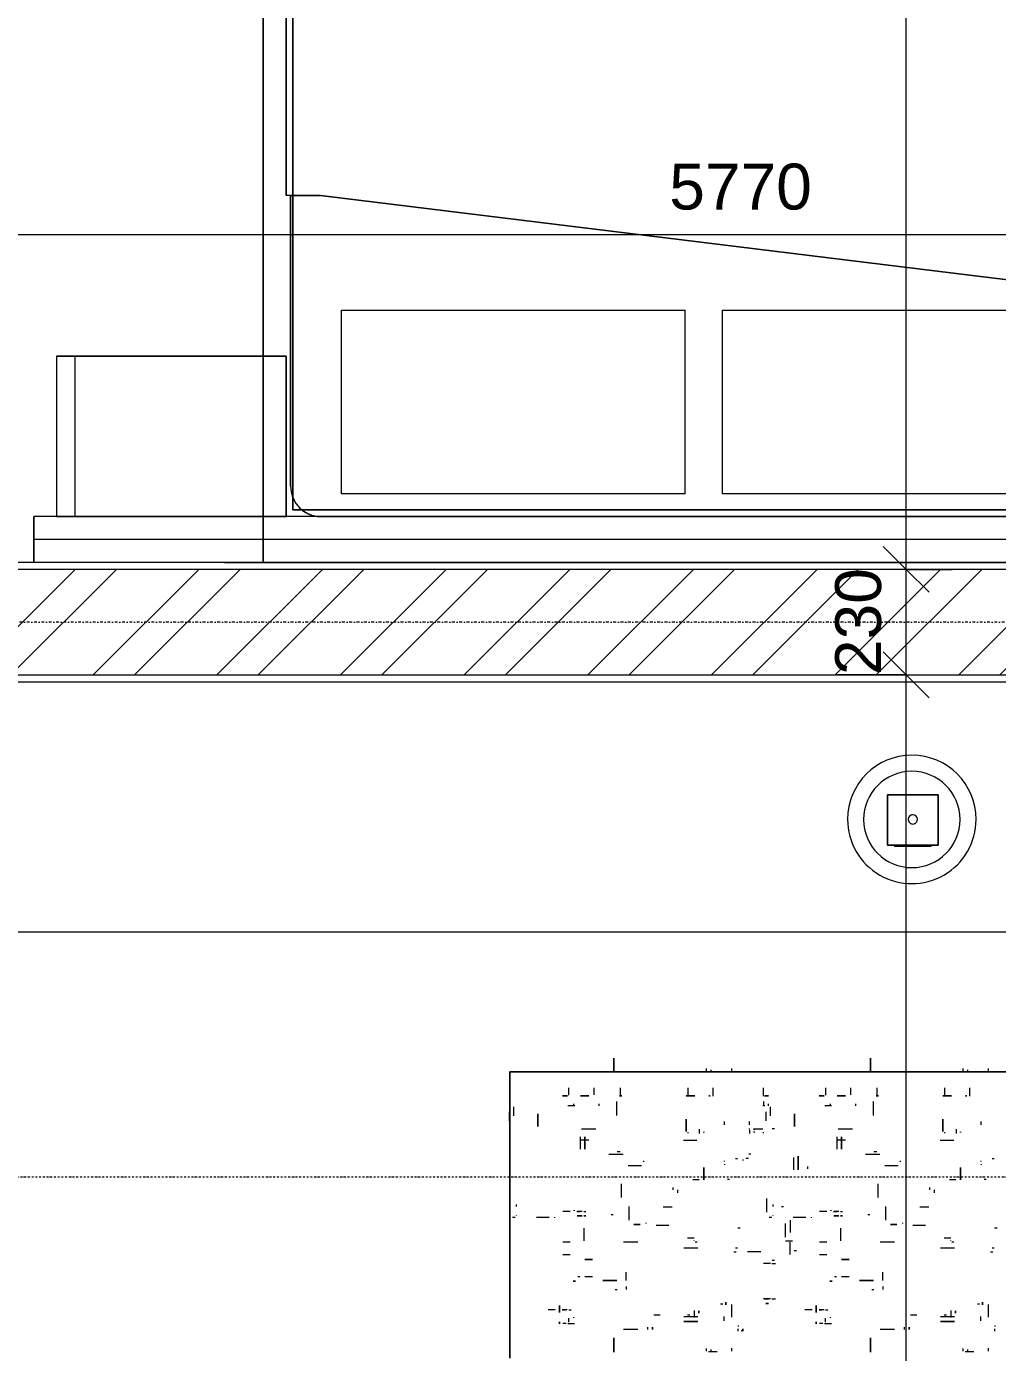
# Model space of a CAD drawing. Header units: millimetres. Extents: x -20313 to 13390, y -15775 to 12805.
# Drawn here: x -11025 to -8910, y -383 to 2507 of the extents above; entities that cross this region are included whole.
import ezdxf

# ---------------------------------------------------------------- set-up
doc = ezdxf.new("R2010")
doc.units = ezdxf.units.MM
doc.linetypes.add('Dash dot', pattern=[15.875, 6.35, -4.7625, 0, -4.7625])
doc.linetypes.add('TD_Level Line', pattern=[8, 4, -2, 0, -2])
for name, color, linetype, lineweight in [('A-ANNO-DIMS', 211, 'Continuous', 9), ('A-ANNO-DIMS-100', 211, 'Continuous', 9), ('A-WALL', 113, 'Continuous', 5), ('A-WALL-PATT', 111, 'Continuous', 18), ('G-ANNO-SYMB', 111, 'Continuous', 9), ('G-IMPT', 8, 'Continuous', 5), ('I-FURN', 30, 'Continuous', 5), ('I-WALL', 2, 'Continuous', 5), ('S-GRID', 1, 'Continuous', 9)]:
    doc.layers.add(name, color=color, linetype=linetype, lineweight=lineweight)
doc.styles.add('Arial_3', font='arial.ttf', dxfattribs={"height": 100})
doc.dimstyles.new('Arial_1_0', dxfattribs={"dimscale": 304.8, "dimtxt": 102.02594, "dimasz": 0.328084, "dimexe": 0.328084, "dimexo": 0.0625, "dimgap": 0.082021, "dimtad": 1, "dimdec": 0, "dimzin": 0, "dimdsep": 46, "dimtxsty": 'Arial_3', "dimblk1": 'OBLIQUE', "dimblk2": 'OBLIQUE', "dimsah": 1, "dimcen": 0.09, "dimdle": 0.328084, "dimazin": 0, "dimtfac": 1, "dimtdec": 4, "dimtix": 1, "dimtmove": 0, "dimatfit": 3, "dimfxl": 0.492126, "dimfxlon": 1, "dimtvp": 1, "dimtolj": 1, "dimtzin": 0, "dimarcsym": 2})

# ---------------------------------------------------------------- blocks, each defined once
blk = doc.blocks.new('plasma_screen_with_full_home_theatre_system_4277 - plasma_screen_with_full_home_theatre_system_4277-907539-01_First floor')
at = {"layer": 'I-FURN', "color": 10}
for p, q in [((1012.9, 58.2), (1093, 58.2)), ((1093, 58.2), (1012.9, 58.2)), ((1012.9, 56.1), (1012.9, 58.2)), ((1012.9, 58.2), (1012.9, 56.1)), ((1093, 58.2), (1093, 56.1)), ((1093, 58.2), (1093, 56.1)), ((1108, 56.1), (998, 56.1)), ((998, 56.1), (998, -53.9)), ((998, -53.9), (998, 56.1)), ((998, 56.1), (1012.9, 56.1)), ((1012.9, 56.1), (1093, 56.1)), ((1093, 56.1), (1012.9, 56.1)), ((1012.9, 56.1), (1093, 56.1)), ((1093, 56.1), (1108, 56.1)), ((1108, -53.9), (1108, 56.1)), ((1108, 56.1), (1108, -53.9)), ((998, -53.9), (1108, -53.9)), ((1108, -53.9), (998, -53.9))]:
    blk.add_line(p, q, dxfattribs=at)
for centre, radius, start, end in [((1055.2, 0), 140, 360, 180), ((1055.2, 0), 105, 0, 180), ((1055.2, 0), 140, 180, 0), ((1055.2, 0), 105, 180, 0), ((1053, 0), 10, 360, 180), ((1053, 0), 10, 150, 180), ((1053, 0), 10, 180, 270), ((1053, 0), 10, 180, 360), ((1053, 0), 10, 120, 150), ((1053, 0), 10, 105, 120), ((1053, 0), 10, 0, 105), ((1053, 0), 10, 345, 0), ((1053, 0), 10, 270, 285), ((1053, 0), 10, 285, 330), ((1053, 0), 10, 330, 345)]:
    blk.add_arc(centre, radius, start, end, dxfattribs=at)
blk = doc.blocks.new('FUR_8_Carpet - _-1171524-01_First floor')
at = {"layer": 'G-IMPT'}
for p, q in [((680.6, -897.4), (680.6, -891.1)), ((725.3, -894.7), (725.3, -889.2)), ((735.3, -897.1), (735.3, -891.1)), ((1239.9, -897.4), (1239.9, -891.1)), ((1284.6, -894.7), (1284.6, -889.2)), ((1294.6, -897.1), (1294.6, -891.1)), ((665.4, -934.3), (665.4, -939.5)), ((665.4, -946.8), (665.4, -944.8)), ((862.3, -937.9), (862.3, -942.9)), ((915.4, -938.7), (884.6, -938.7)), ((1037, -951), (1022, -951)), ((1040.3, -951), (1047.7, -951)), ((1213.8, -935.3), (1218.2, -935.3)), ((1224.8, -934.3), (1224.8, -939.5)), ((1224.8, -946.8), (1224.8, -944.8)), ((1421.7, -937.9), (1421.7, -942.9)), ((1474.8, -938.7), (1444, -938.7)), ((1596.4, -951), (1581.4, -951)), ((1599.7, -951), (1607.1, -951)), ((679.7, -964.8), (679.7, -993)), ((696.4, -956.9), (696.4, -966.4)), ((753.9, -965.5), (784.1, -965.5)), ((761.5, -979.6), (761.5, -964.2)), ((776.3, -970.3), (771.1, -970.3)), ((835.4, -969.2), (849.5, -969.2)), ((1024.8, -965.1), (1024.8, -963.5)), ((1034.8, -981.4), (1029.9, -981.4)), ((1034.8, -954.3), (1034.8, -963)), ((1038, -981.4), (1048.8, -981.4)), ((1048.4, -981.4), (1042.7, -981.4)), ((1064.1, -981.4), (1080, -981.4)), ((1239.1, -964.8), (1239.1, -993)), ((1255.8, -956.9), (1255.8, -966.4)), ((1313.2, -965.5), (1343.5, -965.5)), ((1320.9, -979.6), (1320.9, -964.2)), ((1335.6, -970.3), (1330.4, -970.3)), ((1394.8, -969.2), (1408.9, -969.2)), ((1584.1, -965.1), (1584.1, -963.5)), ((1594.1, -981.4), (1589.3, -981.4)), ((1594.1, -954.3), (1594.1, -963)), ((1597.4, -981.4), (1608.2, -981.4)), ((1607.8, -981.4), (1602.1, -981.4)), ((1623.5, -981.4), (1639.4, -981.4)), ((699.4, -993.4), (703.8, -993.4)), ((1151.4, -1004.9), (1144, -1004.9)), ((1154.8, -1004.9), (1169.8, -1004.9)), ((1159.8, -994.1), (1159.8, -995.6)), ((1258.7, -993.4), (1263.2, -993.4)), ((910, -1031.8), (910, -1025.6)), ((929.5, -1024.8), (933.9, -1024.8)), ((1469.4, -1031.8), (1469.4, -1025.6)), ((1488.9, -1024.8), (1493.3, -1024.8)), ((910, -1045.1), (910, -1062.9)), ((983.4, -1053.2), (1000.1, -1053.2)), ((1010.6, -1053.2), (1015, -1053.2)), ((1469.4, -1045.1), (1469.4, -1062.9)), ((1542.8, -1053.2), (1559.5, -1053.2)), ((1569.9, -1053.2), (1574.4, -1053.2)), ((1151.4, -1081.7), (1144, -1081.7)), ((1146.2, -1088.3), (1151, -1088.3)), ((1154.8, -1081.7), (1169.8, -1081.7)), ((671.7, -1116.4), (667.2, -1116.4)), ((675.4, -1107.3), (670.2, -1107.3)), ((753.9, -1115.7), (784.1, -1115.7)), ((1031.7, -1100.7), (1047.6, -1100.7)), ((1098, -1109.4), (1102.8, -1109.4)), ((1111.6, -1101.8), (1111.6, -1103.8)), ((1111.6, -1103.8), (1111.6, -1128.8)), ((1176, -1107.3), (1204.4, -1107.3)), ((1231, -1116.4), (1226.6, -1116.4)), ((1234.8, -1107.3), (1229.6, -1107.3)), ((1313.2, -1115.7), (1343.5, -1115.7)), ((1591.1, -1100.7), (1607, -1100.7)), ((755.2, -1128.3), (759.6, -1128.3)), ((761.5, -1132.3), (761.5, -1133.2)), ((775.8, -1138.3), (761.6, -1138.3)), ((915.4, -1129.4), (884.6, -1129.4)), ((1002.4, -1158.8), (1002.4, -1131.5)), ((1031.7, -1128.8), (1047.6, -1128.8)), ((1106.6, -1130.9), (1121.6, -1130.9)), ((1111.6, -1174.8), (1111.6, -1149.8)), ((1116.3, -1130.9), (1119.8, -1130.9)), ((1121.6, -1139.4), (1121.6, -1144.2)), ((1121.6, -1144.2), (1121.6, -1169.2)), ((1314.6, -1128.3), (1319, -1128.3)), ((1320.9, -1132.3), (1320.9, -1133.2)), ((1335.1, -1138.3), (1321, -1138.3)), ((1474.8, -1129.4), (1444, -1129.4)), ((1561.7, -1158.8), (1561.7, -1131.5)), ((1591.1, -1128.8), (1607, -1128.8)), ((661, -1159), (666.4, -1159)), ((817, -1165.2), (844.6, -1165.2)), ((821.8, -1165.2), (821.8, -1166.2)), ((867, -1171), (867, -1169.3)), ((903.1, -1176.8), (903.1, -1206.3)), ((1065.3, -1181.4), (1065.3, -1183.1)), ((1077.3, -1182.5), (1079.9, -1182.5)), ((1079.9, -1182.5), (1104.9, -1182.5)), ((1111.6, -1176.7), (1111.6, -1174.8)), ((1151.6, -1182.3), (1157.3, -1182.3)), ((1220.4, -1159), (1225.8, -1159)), ((1376.4, -1165.2), (1404, -1165.2)), ((1381.2, -1165.2), (1381.2, -1166.2)), ((1426.3, -1171), (1426.3, -1169.3)), ((1462.4, -1176.8), (1462.4, -1206.3)), ((1624.7, -1181.4), (1624.7, -1183.1)), ((1636.6, -1182.5), (1639.3, -1182.5)), ((1639.3, -1182.5), (1664.3, -1182.5)), ((1711, -1182.3), (1716.7, -1182.3)), ((937.8, -1188.3), (942.2, -1188.3)), ((1002.4, -1195.7), (997.5, -1195.7)), ((1005.6, -1195.7), (1016.4, -1195.7)), ((1017.1, -1195.7), (1010.3, -1195.7)), ((1031.7, -1195.7), (1047.6, -1195.7)), ((1126.1, -1205.6), (1130.9, -1205.6)), ((1149.1, -1186.3), (1149.1, -1187.2)), ((1149.1, -1206.6), (1149.1, -1210.9)), ((1163.3, -1223.6), (1163.3, -1194.2)), ((1497.1, -1188.3), (1501.6, -1188.3)), ((1561.7, -1195.7), (1556.9, -1195.7)), ((1565, -1195.7), (1575.8, -1195.7)), ((1576.4, -1195.7), (1569.7, -1195.7)), ((1591.1, -1195.7), (1607, -1195.7)), ((1708.4, -1186.3), (1708.4, -1187.2)), ((1708.4, -1206.6), (1708.4, -1210.9)), ((1722.7, -1223.6), (1722.7, -1194.2)), ((798.1, -1242.4), (798.1, -1236.2)), ((919.8, -1226.1), (919.8, -1256)), ((1357.4, -1242.4), (1357.4, -1236.2)), ((1479.2, -1226.1), (1479.2, -1256)), ((684.6, -1265.1), (689, -1265.1)), ((764.6, -1265.1), (750.5, -1265.1)), ((808.1, -1247.9), (808.1, -1242.9)), ((1244, -1265.1), (1248.4, -1265.1)), ((1324, -1265.1), (1309.8, -1265.1)), ((1367.4, -1247.9), (1367.4, -1242.9)), ((695.6, -1298.7), (695.6, -1297.3)), ((905.7, -1295.6), (876.3, -1295.6)), ((1074.1, -1292.4), (1074.1, -1288.6)), ((1074.1, -1293.7), (1074.1, -1292.4)), ((1094.6, -1285.9), (1094.6, -1310.9)), ((1094.6, -1310.9), (1094.6, -1285.9)), ((1104.6, -1310.9), (1104.6, -1285.9)), ((1255, -1298.7), (1255, -1297.3)), ((1465, -1295.6), (1435.7, -1295.6)), ((671.7, -1310.7), (667.2, -1310.7)), ((695.6, -1304.2), (695.6, -1305.9)), ((871.2, -1303.5), (871.2, -1305.9)), ((947.7, -1320.7), (916.5, -1320.7)), ((929.2, -1325.8), (923, -1325.8)), ((1094.6, -1316.1), (1094.6, -1310.9)), ((1094.6, -1310.9), (1094.6, -1316.1)), ((1104.6, -1312.9), (1104.6, -1310.9)), ((1197.3, -1320.7), (1201.7, -1320.7)), ((1202.7, -1310.7), (1208.4, -1310.7)), ((1214.5, -1306.8), (1214.5, -1308.9)), ((1231, -1310.7), (1226.6, -1310.7)), ((1255, -1304.2), (1255, -1305.9)), ((1430.6, -1303.5), (1430.6, -1305.9)), ((1507, -1320.7), (1475.9, -1320.7)), ((1488.6, -1325.8), (1482.4, -1325.8)), ((784.7, -1351.2), (755.4, -1351.2)), ((990.9, -1351.2), (1009.2, -1351.2)), ((1010, -1358), (1010, -1331)), ((1344.1, -1351.2), (1314.8, -1351.2)), ((1550.3, -1351.2), (1568.6, -1351.2)), ((1569.4, -1358), (1569.4, -1331)), ((695.6, -1384.2), (695.6, -1391.4)), ((750.3, -1374.8), (750.3, -1365.7)), ((774.6, -1366.4), (774.6, -1368.3)), ((1007, -1375.6), (975.9, -1375.6)), ((1102.5, -1380.9), (1102.5, -1403.2)), ((1102.5, -1403.2), (1102.5, -1380.9)), ((1146.2, -1375.6), (1151, -1375.6)), ((1169.8, -1366.2), (1169.8, -1368.3)), ((1190.2, -1375.6), (1171.1, -1375.6)), ((1200.2, -1373.2), (1200.2, -1365.7)), ((1200.2, -1369), (1200.2, -1367.5)), ((1200.2, -1374.5), (1200.2, -1376.2)), ((1200.2, -1384.2), (1200.2, -1391.4)), ((1255, -1384.2), (1255, -1391.4)), ((1309.7, -1374.8), (1309.7, -1365.7)), ((1333.9, -1366.4), (1333.9, -1368.3)), ((1566.4, -1375.6), (1535.3, -1375.6)), ((1661.8, -1380.9), (1661.8, -1403.2)), ((1661.8, -1403.2), (1661.8, -1380.9)), ((929.9, -1404.6), (929.9, -1435.2)), ((1154.6, -1403.9), (1154.6, -1408.9)), ((1154.6, -1408.9), (1154.6, -1423.4)), ((1164.6, -1407.4), (1164.6, -1393)), ((1164.6, -1412.4), (1164.6, -1407.4)), ((1489.2, -1404.6), (1489.2, -1435.2)), ((1714, -1403.9), (1714, -1408.9)), ((1714, -1408.9), (1714, -1423.4)), ((1724, -1412.4), (1724, -1393)), ((969.6, -1430.2), (969.6, -1425.6)), ((1036.5, -1426.7), (1021.5, -1426.7)), ((1024.3, -1430.2), (1024.3, -1425.6)), ((1159.8, -1430.2), (1159.8, -1425.6)), ((1171.6, -1426.7), (1167.2, -1426.7)), ((1169.8, -1434.9), (1169.8, -1427.5)), ((1528.9, -1430.2), (1528.9, -1425.6)), ((1595.9, -1426.7), (1580.9, -1426.7)), ((1583.7, -1430.2), (1583.7, -1425.6)), ((719.9, -1447), (719.9, -1464.8)), ((774.6, -1447.8), (774.6, -1464.8)), ((922.3, -1449.6), (922.3, -1464.8)), ((979.6, -1449.6), (979.6, -1464.8)), ((1034.3, -1449.2), (1034.3, -1464.8)), ((1169.8, -1446.7), (1169.8, -1464.8)), ((1279.2, -1447), (1279.2, -1464.8)), ((1333.9, -1447.8), (1333.9, -1464.8)), ((1481.7, -1449.6), (1481.7, -1464.8)), ((1538.9, -1449.6), (1538.9, -1464.8)), ((1593.7, -1449.2), (1593.7, -1464.8)), ((680.6, -1507), (680.6, -1500.8)), ((725.3, -1504.4), (725.3, -1498.9)), ((735.3, -1506.8), (735.3, -1500.8)), ((1239.9, -1507), (1239.9, -1500.8)), ((1284.6, -1504.4), (1284.6, -1498.9)), ((1294.6, -1506.8), (1294.6, -1500.8))]:
    blk.add_line(p, q, dxfattribs=at)
at = {"layer": 'G-IMPT', "flags": 128}
for points in [[(730.5, -890.3), (725.3, -890.3), (711.2, -890.3)], [(1289.9, -890.3), (1284.7, -890.3), (1270.5, -890.3)], [(1168, -1004.9), (1164.4, -1004.9), (1159.3, -1004.9)], [(829.2, -1205.6), (824, -1205.6), (809.9, -1205.6)], [(1388.6, -1205.6), (1383.4, -1205.6), (1369.2, -1205.6)], [(730.5, -1500), (725.3, -1500), (711.2, -1500)], [(1289.9, -1500), (1284.7, -1500), (1270.5, -1500)]]:
    blk.add_lwpolyline(points, dxfattribs=at)
for points in [[(936.9, -919.8), (936.9, -888.7)], [(1496.3, -919.8), (1496.3, -888.7)], [(852.3, -942.9), (852.3, -938.3)], [(1055.3, -955.2), (1055.3, -950.6)], [(1214.8, -939.5), (1214.8, -934.3)], [(1411.7, -942.9), (1411.7, -938.3)], [(1614.6, -955.2), (1614.6, -950.6)], [(751.5, -978.6), (751.5, -974)], [(753.8, -955.5), (783.9, -955.5)], [(1055.3, -975.3), (1055.3, -990.6)], [(1310.9, -978.6), (1310.9, -974)], [(1313.2, -955.5), (1343.3, -955.5)], [(1614.6, -975.3), (1614.6, -990.6)], [(692.3, -997.6), (692.3, -992.2)], [(1159.3, -994.9), (1164.4, -994.9)], [(1251.7, -997.6), (1251.7, -992.2)], [(930, -1045.2), (960.3, -1045.2)], [(1020.3, -1043.2), (1025.1, -1043.2)], [(1489.3, -1045.2), (1519.7, -1045.2)], [(1579.7, -1043.2), (1584.4, -1043.2)], [(1000.1, -1090.7), (983.4, -1090.7)], [(1559.5, -1090.7), (1542.8, -1090.7)], [(893.2, -1166.8), (879, -1166.8)], [(1452.5, -1166.8), (1438.4, -1166.8)], [(997.5, -1185.7), (1002.4, -1185.7)], [(1016.7, -1185.7), (1005.6, -1185.7)], [(1022.9, -1196.9), (1022.9, -1198)], [(1556.9, -1185.7), (1561.7, -1185.7)], [(1576, -1185.7), (1565, -1185.7)], [(1582.2, -1196.9), (1582.2, -1198)], [(740.3, -1291), (740.3, -1264.1)], [(1299.7, -1291), (1299.7, -1264.1)], [(1000, -1331), (1000, -1358)], [(1559.4, -1331), (1559.4, -1358)], [(740.3, -1367.6), (740.3, -1369)], [(778.9, -1369.6), (778.9, -1396.5)], [(1190.2, -1367.6), (1190.2, -1369.5)], [(1190.2, -1376.2), (1190.2, -1373.7)], [(1299.7, -1367.6), (1299.7, -1369)], [(1338.2, -1369.6), (1338.2, -1396.5)], [(1102.5, -1403.2), (1102.5, -1407.9)], [(1661.8, -1403.2), (1661.8, -1407.9)], [(729.7, -1447.2), (727, -1447.2)], [(759.9, -1447.2), (765.1, -1447.2), (779.2, -1447.2), (765.1, -1447.2)], [(919.2, -1447.2), (924.3, -1447.2)], [(1009.2, -1447.2), (990.9, -1447.2)], [(1048.6, -1447.2), (1037.5, -1447.2)], [(1167.9, -1447.2), (1164.4, -1447.2), (1159.3, -1447.2), (1164.4, -1447.2)], [(1289, -1447.2), (1286.4, -1447.2)], [(1319.3, -1447.2), (1324.4, -1447.2), (1338.6, -1447.2), (1324.4, -1447.2)], [(1478.6, -1447.2), (1483.6, -1447.2)], [(1568.6, -1447.2), (1550.3, -1447.2)], [(1607.9, -1447.2), (1596.9, -1447.2)], [(936.9, -1529.5), (936.9, -1498.4)], [(1496.3, -1529.5), (1496.3, -1498.4)]]:
    blk.add_lwpolyline(points, close=True, dxfattribs=at)
at = {"layer": 'I-FURN', "color": 10}
for p, q in [((1722.7, -1500), (1722.7, -875.9)), ((1722.7, -875.9), (1722.7, -1500)), ((-1722.7, -1500), (1722.7, -1500)), ((1722.7, -1500), (-1722.7, -1500))]:
    blk.add_line(p, q, dxfattribs=at)
blk = doc.blocks.new('FUR-5_Beds - 5_King_1820 x 2000-1115784-01_First floor')
at = {"layer": 'I-FURN', "color": 10}
for p, q in [((960, 2150), (-960, 2150)), ((-960, 2150), (-960, 450)), ((-960, 450), (-960, 2150)), ((-960, 2150), (960, 2150)), ((960, 450), (960, 2150)), ((960, 2150), (960, 450)), ((-878.1, 2085), (-895, 2085)), ((-895, 2085), (-895, 2068.1)), ((-895, 2068.1), (-895, 2085)), ((-895, 2085), (-878.1, 2085)), ((-834.6, 2085), (-877.2, 2085)), ((-877.2, 2085), (-834.6, 2085)), ((833.8, 2085), (-833.8, 2085)), ((-833.8, 2085), (833.8, 2085)), ((855.3, 2085), (834.5, 2085)), ((834.5, 2085), (855.3, 2085)), ((876.5, 2085), (857.4, 2085)), ((857.4, 2085), (876.5, 2085)), ((895, 2085), (878.1, 2085)), ((878.1, 2085), (895, 2085)), ((895, 2068.1), (895, 2085)), ((895, 2085), (895, 2068.1)), ((-895, 2066.5), (-895, 2047.4)), ((-895, 2047.4), (-895, 2066.5)), ((895, 2024.6), (895, 2067.2)), ((895, 2067.2), (895, 2024.6)), ((-895, 2045.3), (-895, 2024.5)), ((-895, 2024.5), (-895, 2045.3)), ((-895, 2023.8), (-895, 140.9)), ((-895, 140.9), (-895, 2023.8)), ((895, 595.6), (895, 2023.8)), ((895, 2023.8), (895, 595.6)), ((895, 145.3), (895, 594.9)), ((895, 594.9), (895, 145.3)), ((-1370, 450), (-1410, 450)), ((-1410, 450), (-910, 450)), ((-1410, 450), (-1410, 100)), ((-1410, 450), (-1410, 100)), ((-910, 450), (-1370, 450)), ((-1370, 450), (-960, 450)), ((-960, 450), (-1370, 450)), ((-1370, 450), (-1370, 100)), ((-1370, 450), (-1370, 100)), ((-960, 450), (-910, 450)), ((-910, 450), (-960, 450)), ((-960, 450), (-960, 0)), ((-960, 0), (-960, 450)), ((-910, 100), (-910, 450)), ((-910, 450), (-910, 100)), ((-910, 450), (-910, 100)), ((-910, 450), (-910, 100)), ((910, 450), (1410, 450)), ((960, 450), (910, 450)), ((910, 450), (960, 450)), ((1370, 450), (910, 450)), ((910, 100), (910, 450)), ((910, 450), (910, 100)), ((910, 450), (910, 100)), ((910, 450), (910, 100)), ((1370, 450), (960, 450)), ((960, 450), (1370, 450)), ((960, 0), (960, 450)), ((960, 450), (960, 0)), ((1410, 450), (1370, 450)), ((1370, 450), (1370, 100)), ((1370, 450), (1370, 100)), ((1410, 450), (1410, 100)), ((1410, 450), (1410, 100)), ((-895, 140.9), (-895, 115)), ((-895, 115), (-895, 140.9)), ((895, 140.9), (895, 144.1)), ((895, 144.1), (895, 140.9)), ((895, 115), (895, 140.9)), ((895, 140.9), (895, 115)), ((-1460, 50), (-1460, 100)), ((-1460, 100), (-1460, 0)), ((1460, 100), (-1460, 100)), ((-1410, 100), (-1460, 100)), ((-910, 100), (-1410, 100)), ((-1410, 100), (-1370, 100)), ((-1370, 100), (-1410, 100)), ((-1370, 100), (-960, 100)), ((-960, 100), (-1370, 100)), ((-1370, 100), (-910, 100)), ((-960, 100), (-1370, 100)), ((-960, 100), (-910, 100)), ((-910, 100), (-960, 100)), ((-910, 100), (-960, 100)), ((-833.8, 100), (-910, 100)), ((-895, 115), (-874.3, 115)), ((-874.3, 115), (-895, 115)), ((-874.3, 115), (-870.6, 115)), ((-870.6, 115), (-874.3, 115)), ((-869.6, 115), (-834.4, 115)), ((-834.4, 115), (-869.6, 115)), ((-833.8, 115), (833.8, 115)), ((833.8, 115), (-833.8, 115)), ((833.8, 100), (-833.8, 100)), ((910, 100), (833.8, 100)), ((834.5, 115), (871.1, 115)), ((871.1, 115), (834.5, 115)), ((871.7, 115), (874, 115)), ((874, 115), (871.7, 115)), ((874, 115), (895, 115)), ((895, 115), (874, 115)), ((910, 100), (1370, 100)), ((960, 100), (910, 100)), ((910, 100), (960, 100)), ((1410, 100), (910, 100)), ((960, 100), (910, 100)), ((1370, 100), (960, 100)), ((960, 100), (1370, 100)), ((1370, 100), (960, 100)), ((1370, 100), (1410, 100)), ((1410, 100), (1370, 100)), ((1460, 100), (1410, 100)), ((1460, 0), (1460, 100)), ((1460, 100), (1460, 50)), ((-1460, 0), (-1460, 50)), ((1460, 50), (-1460, 50)), ((1460, 50), (1460, 0)), ((-1044, 0), (-960, 0)), ((-960, 0), (960, 0)), ((960, 0), (1077.2, 0)), ((960, 0), (-960, 0))]:
    blk.add_line(p, q, dxfattribs=at)
at = {"layer": 'I-FURN'}
for p, q in [((150, 2100), (-833.8, 2100)), ((-833.8, 2100), (833.8, 2100)), ((833.8, 2100), (150, 2100)), ((-910, 2023.8), (-910, 800)), ((-910, 800), (-910, 2023.8)), ((910, 595.6), (910, 2023.8)), ((910, 2023.8), (910, 595.6)), ((-900, 800), (-910, 800)), ((-860, 800), (-910, 800)), ((-900, 800), (-900, 166.2)), ((-900, 166.2), (-900, 800)), ((-900, 800), (-885.4, 800)), ((-900, 800), (-885.4, 800)), ((-885.4, 800), (-900, 800)), ((-885, 800), (-835, 800)), ((-885, 800), (-850, 800)), ((-835, 800), (-885, 800)), ((-860, 800), (-835, 800)), ((-835, 800), (-850, 800)), ((-835, 800), (830, 595.6)), ((830, 595.6), (-835, 800)), ((-835, 800), (830, 595.6)), ((830, 595.6), (-835, 800)), ((830, 595.6), (835, 594.9)), ((835, 594.9), (830, 595.6)), ((830, 595.6), (860, 595.6)), ((910, 595.6), (830, 595.6)), ((835, 594.9), (900, 594.9)), ((850, 594.9), (835, 594.9)), ((850, 594.9), (900, 594.9)), ((910, 595.6), (860, 595.6)), ((900, 166.2), (900, 594.9)), ((900, 594.9), (900, 166.2)), ((-790, 550), (-790, 150)), ((-790, 550), (-790, 150)), ((-790, 550), (-40, 550)), ((-40, 150), (-40, 550)), ((-40, 150), (-40, 550)), ((40, 550), (40, 150)), ((40, 550), (40, 150)), ((40, 550), (790, 550)), ((790, 150), (790, 550)), ((790, 150), (790, 550)), ((-40, 150), (-790, 150)), ((790, 150), (40, 150)), ((-833.8, 100), (150, 100)), ((833.8, 100), (-833.8, 100)), ((150, 100), (833.8, 100))]:
    blk.add_line(p, q, dxfattribs=at)
at = {"layer": 'I-FURN', "flags": 128}
for points in [[(-833.8, 2100), (-836.8, 2099.9), (-839.9, 2099.8), (-842.9, 2099.5), (-845.9, 2099), (-848.9, 2098.5), (-851.9, 2097.8), (-854.9, 2097), (-857.8, 2096.1), (-860.6, 2095.1), (-863.5, 2094), (-866.3, 2092.7), (-869, 2091.4), (-871.7, 2089.9), (-874.3, 2088.4), (-876.8, 2086.7), (-879.3, 2084.9), (-881.7, 2083.1), (-884, 2081.1), (-886.3, 2079), (-888.5, 2076.9), (-890.5, 2074.7), (-892.5, 2072.4), (-894.4, 2070), (-896.2, 2067.5), (-897.9, 2065), (-899.5, 2062.4), (-901, 2059.7), (-902.4, 2057), (-903.7, 2054.2), (-904.8, 2051.4), (-905.9, 2048.5), (-906.8, 2045.6), (-907.6, 2042.7), (-908.3, 2039.7), (-908.9, 2036.8), (-909.3, 2033.7), (-909.7, 2030.7), (-909.9, 2027.7), (-910, 2024.6), (-910, 2023.8)], [(910, 2023.8), (909.9, 2026.8), (909.8, 2029.9), (909.5, 2032.9), (909, 2035.9), (908.5, 2038.9), (907.8, 2041.9), (907, 2044.9), (906.1, 2047.8), (905.1, 2050.6), (904, 2053.5), (902.7, 2056.3), (901.4, 2059), (899.9, 2061.7), (898.4, 2064.3), (896.7, 2066.8), (894.9, 2069.3), (893.1, 2071.7), (891.1, 2074), (889, 2076.3), (886.9, 2078.5), (884.7, 2080.5), (882.4, 2082.5), (880, 2084.4), (877.5, 2086.2), (875, 2087.9), (872.4, 2089.5), (869.7, 2091), (867, 2092.4), (864.2, 2093.7), (861.4, 2094.8), (858.5, 2095.9), (855.6, 2096.8), (852.7, 2097.6), (849.7, 2098.3), (846.8, 2098.9), (843.7, 2099.3), (840.7, 2099.7), (837.7, 2099.9), (834.6, 2100), (833.8, 2100)], [(-900, 166.2), (-899.9, 163.6), (-899.8, 160.9), (-899.5, 158.3), (-899.2, 155.7), (-898.7, 153), (-898.1, 150.5), (-897.4, 147.9), (-896.6, 145.4), (-895.8, 142.9), (-894.8, 140.4), (-893.7, 138), (-892.5, 135.6), (-891.2, 133.3), (-889.9, 131), (-888.4, 128.8), (-886.9, 126.7), (-885.3, 124.6), (-883.6, 122.5), (-881.8, 120.6), (-879.9, 118.7), (-878, 116.9), (-876, 115.2), (-873.9, 113.5), (-871.8, 112), (-869.6, 110.5), (-867.3, 109.1), (-865, 107.8), (-862.6, 106.6), (-860.2, 105.5), (-857.8, 104.5), (-855.3, 103.6), (-852.8, 102.8), (-850.2, 102.1), (-847.7, 101.5), (-845.1, 101), (-842.4, 100.6), (-839.8, 100.3), (-837.2, 100.1), (-834.5, 100), (-833.8, 100)], [(833.8, 100), (836.4, 100.1), (839.1, 100.2), (841.7, 100.5), (844.3, 100.8), (847, 101.3), (849.5, 101.9), (852.1, 102.6), (854.6, 103.4), (857.1, 104.2), (859.6, 105.2), (862, 106.3), (864.4, 107.5), (866.7, 108.8), (869, 110.1), (871.2, 111.6), (873.3, 113.1), (875.4, 114.7), (877.5, 116.4), (879.4, 118.2), (881.3, 120.1), (883.1, 122), (884.8, 124), (886.5, 126.1), (888, 128.2), (889.5, 130.4), (890.9, 132.7), (892.2, 135), (893.4, 137.4), (894.5, 139.8), (895.5, 142.2), (896.4, 144.7), (897.2, 147.2), (897.9, 149.8), (898.5, 152.3), (899, 154.9), (899.4, 157.6), (899.7, 160.2), (899.9, 162.8), (900, 165.5), (900, 166.2)]]:
    blk.add_lwpolyline(points, dxfattribs=at)
at = {"layer": 'I-FURN'}
for centre, radius, start, end in [((-833.8, 2023.8), 76.2, 105, 180), ((-833.8, 2023.8), 76.2, 90, 105), ((833.8, 2023.8), 76.2, 0, 90), ((-833.8, 166.2), 66.2, 180, 200.3188), ((833.8, 166.2), 66.2, 339.6303, 0), ((-833.8, 166.2), 66.2, 200.3188, 204.9713), ((-833.8, 166.2), 66.2, 204.9713, 245.5359), ((833.8, 166.2), 66.2, 294.9713, 335.5359), ((833.8, 166.2), 66.2, 335.5359, 339.6303), ((-833.8, 166.2), 66.2, 245.5359, 249.6303), ((-833.8, 166.2), 66.2, 249.6303, 270), ((833.8, 166.2), 66.2, 270, 290.3188), ((833.8, 166.2), 66.2, 290.3188, 294.9713)]:
    blk.add_arc(centre, radius, start, end, dxfattribs=at)
blk = doc.blocks.new('DIMBLOCK86-01_First floor')
at = {"layer": 'A-ANNO-DIMS-100', "transparency": 16777216}
for p, q in [((-12356, 2053.1), (-12356, 2203.1)), ((-6586, 2053.1), (-6586, 2203.1)), ((-12356, 2053.1), (-12306, 2103.1)), ((-6586, 2053.1), (-6536, 2103.1)), ((-12456, 2053.1), (-6586, 2053.1)), ((-12356, 2053.1), (-12406, 2003.1)), ((-12356, 2053.1), (-12356, 1953.1)), ((-6586, 2053.1), (-6636, 2003.1)), ((-6586, 2053.1), (-6586, 1953.1))]:
    blk.add_line(p, q, dxfattribs=at)
at = {"layer": 'A-ANNO-DIMS-100', "color": 0, "transparency": 16777216, "insert": (-9624.8, 2207.9), "char_height": 100, "width": 369.177, "attachment_point": 1, "line_spacing_factor": 0.941778, "style": 'Arial_3'}
blk.add_mtext('5770', dxfattribs=at)
blk = doc.blocks.new('_Oblique')
at = {"color": 0, "linetype": 'ByBlock', "lineweight": -2}
blk.add_line((-0.5, -0.5), (0.5, 0.5), dxfattribs=at)
blk = doc.blocks.new('DIMBLOCK168-01_First floor')
at = {"layer": 'A-ANNO-DIMS-100', "transparency": 16777216}
for p, q in [((-11156, 533.6), (-11156, 683.6)), ((-4486, 533.6), (-4486, 683.6)), ((-11156, 533.6), (-11106, 583.6)), ((-4486, 533.6), (-4436, 583.6)), ((-11156, 533.6), (-11206, 483.6)), ((-11156, 533.6), (-4486, 533.6)), ((-11156, 533.6), (-11156, 433.6)), ((-4486, 533.6), (-4536, 483.6)), ((-4486, 533.6), (-4486, 433.6))]:
    blk.add_line(p, q, dxfattribs=at)
at = {"layer": 'A-ANNO-DIMS-100', "color": 0, "transparency": 16777216, "insert": (-7974.8, 688.4), "char_height": 100, "width": 369.177, "attachment_point": 1, "line_spacing_factor": 0.941778, "style": 'Arial_3'}
blk.add_mtext('6670', dxfattribs=at)
blk = doc.blocks.new('DIMBLOCK252-01_First floor')
at = {"layer": 'A-ANNO-DIMS-100', "transparency": 16777216}
for p, q in [((-9108.5, 1093.5), (-9158.5, 1143.5)), ((-9108.5, 1093.5), (-9258.5, 1093.5)), ((-9108.5, -3676.5), (-9108.5, 1093.5)), ((-9108.5, 1093.5), (-9058.5, 1043.5)), ((-9108.5, 1093.5), (-9008.5, 1093.5)), ((-9108.5, -3676.5), (-9158.5, -3626.5)), ((-9108.5, -3676.5), (-9258.5, -3676.5)), ((-9108.5, -3676.5), (-9058.5, -3726.5)), ((-9108.5, -3676.5), (-9008.5, -3676.5))]:
    blk.add_line(p, q, dxfattribs=at)
at = {"layer": 'A-ANNO-DIMS-100', "color": 0, "transparency": 16777216, "insert": (-9263.3, -1445.4), "char_height": 100, "width": 369.177, "attachment_point": 1, "rotation": 90, "line_spacing_factor": 0.941778, "style": 'Arial_3'}
blk.add_mtext('4770', dxfattribs=at)
blk = doc.blocks.new('DIMBLOCK253-01_First floor')
at = {"layer": 'A-ANNO-DIMS-100', "transparency": 16777216}
for p, q in [((-9108.5, 1323.5), (-9158.5, 1373.5)), ((-9108.5, 1323.5), (-9258.5, 1323.5)), ((-9108.5, 1093.5), (-9108.5, 1323.5)), ((-9108.5, 1323.5), (-9058.5, 1273.5)), ((-9108.5, 1323.5), (-9008.5, 1323.5)), ((-9108.5, 1093.5), (-9158.5, 1143.5)), ((-9108.5, 1093.5), (-9258.5, 1093.5)), ((-9108.5, 1093.5), (-9058.5, 1043.5)), ((-9108.5, 1093.5), (-9008.5, 1093.5))]:
    blk.add_line(p, q, dxfattribs=at)
at = {"layer": 'A-ANNO-DIMS-100', "color": 0, "transparency": 16777216, "insert": (-9263.3, 1093.1), "char_height": 100, "width": 276.883, "attachment_point": 1, "rotation": 90, "line_spacing_factor": 0.941778, "style": 'Arial_3'}
blk.add_mtext('230', dxfattribs=at)
blk = doc.blocks.new('DIMBLOCK254-01_First floor')
at = {"layer": 'A-ANNO-DIMS-100', "transparency": 16777216}
for p, q in [((-9108.5, 6093.5), (-9158.5, 6143.5)), ((-9108.5, 6093.5), (-9258.5, 6093.5)), ((-9108.5, 1323.5), (-9108.5, 6093.5)), ((-9108.5, 6093.5), (-9058.5, 6043.5)), ((-9108.5, 6093.5), (-9008.5, 6093.5)), ((-9108.5, 1323.5), (-9158.5, 1373.5)), ((-9108.5, 1323.5), (-9258.5, 1323.5)), ((-9108.5, 1323.5), (-9058.5, 1273.5)), ((-9108.5, 1323.5), (-9008.5, 1323.5))]:
    blk.add_line(p, q, dxfattribs=at)
at = {"layer": 'A-ANNO-DIMS-100', "color": 0, "transparency": 16777216, "insert": (-9263.3, 3554.6), "char_height": 100, "width": 369.177, "attachment_point": 1, "rotation": 90, "line_spacing_factor": 0.941778, "style": 'Arial_3'}
blk.add_mtext('4770', dxfattribs=at)

msp = doc.modelspace()

# ---------------------------------------------------------------- hatches: boundary and pattern name
at = {"layer": 'A-WALL-PATT', "lineweight": 5}
h = msp.add_hatch(dxfattribs=at)
h.set_pattern_fill('FP_1', color=256, style=0, pattern_type=2)
h.set_pattern_definition([(45, (-8404.18, -5860.1), (-134.7038, 134.7038), []), (45, (-8314.37, -5860.1), (-134.7038, 134.7038), [])])
h.paths.add_polyline_path([(224.2, 1093.5), (2514, 1093.5), (2514, 1323.5), (-3041, 1323.5), (-3041, 1093.5), (-624.2, 1093.5)])
h.paths.add_polyline_path([(-5715, 1093.5), (-4071, 1093.5), (-4071, 1323.5), (-12356, 1323.5), (-12356, 1093.5), (-6563.5, 1093.5)])

# ---------------------------------------------------------------- linework, layer by layer
at = {"layer": 'A-WALL', "lineweight": 18}
for p, q in [((-4071, 1323.5), (-12356, 1323.5)), ((-11156, 1093.5), (-4486, 1093.5))]:
    msp.add_line(p, q, dxfattribs=at)
at = {"layer": 'G-ANNO-SYMB', "linetype": 'TD_Level Line', "lineweight": 18}
msp.add_line((-18919.7, -0.9), (10869.3, -0.9), dxfattribs=at)
at = {"layer": 'I-WALL', "lineweight": 18}
for p, q in [((-4056, 1338.5), (-12341, 1338.5)), ((-11141, 1078.5), (-4501, 1078.5))]:
    msp.add_line(p, q, dxfattribs=at)
at = {"layer": 'S-GRID', "linetype": 'Dash dot', "lineweight": 18}
msp.add_line((8007.6, 1208.5), (-15858.2, 1208.5), dxfattribs=at)

# ---------------------------------------------------------------- block references
at = {"layer": 'I-FURN', "color": 10}
msp.add_blockref('FUR-5_Beds - 5_King_1820 x 2000-1115784-01_First floor', (-9549.8, 1338.5), dxfattribs=at)
at = {"layer": 'I-FURN', "color": 10, "rotation": 180}
for name, p in [('plasma_screen_with_full_home_theatre_system_4277 - plasma_screen_with_full_home_theatre_system_4277-907539-01_First floor', (-8041, 778.5)), ('FUR_8_Carpet - _-1171524-01_First floor', (-8249.6, -1271.5))]:
    msp.add_blockref(name, p, dxfattribs=at)

# ---------------------------------------------------------------- dimensions: what is measured, and where the dimension line sits
at = {"layer": 'A-ANNO-DIMS'}
for base, p1, p2, angle, override, picture, middle in [((-9108.5, 6093.5), (-9258.5, 1323.5), (-9258.5, 6093.5), 90, {"dimpost": '<>', "dimfxl": 4770}, 'DIMBLOCK254-01_First floor', (-9184.6, 3708.5)), ((-9108.5, 1323.5), (-9258.5, 1093.5), (-9258.5, 1323.5), 90, {"dimpost": '<>', "dimfxl": 230}, 'DIMBLOCK253-01_First floor', (-9184.6, 1208.5)), ((-9108.5, 1093.5), (-9258.5, -3676.5), (-9258.5, 1093.5), 90, {"dimpost": '<>', "dimfxl": 4770}, 'DIMBLOCK252-01_First floor', (-9184.6, -1291.5)), ((-4486, 533.6), (-11156, 683.6), (-4486, 683.6), 0, {"dimpost": '<>', "dimfxl": 6670}, 'DIMBLOCK168-01_First floor', (-7821, 609.6))]:
    dim = msp.add_linear_dim(base=base, p1=p1, p2=p2, angle=angle, dimstyle='Arial_1_0', override=override, dxfattribs=at)
    dim.commit()
    dim.dimension.update_dxf_attribs({"geometry": picture, "text_midpoint": middle})
dim = msp.add_linear_dim(base=(-6586, 2053.1), p1=(-12356, 2203.1), p2=(-6586, 2203.1), dimstyle='Arial_1_0', override={"dimpost": '<>', "dimfxl": 5770}, dxfattribs=at)
dim.commit()
dim.dimension.update_dxf_attribs({"geometry": 'DIMBLOCK86-01_First floor', "text_midpoint": (-9471, 2129.1)})

doc.saveas('drawing.dxf')
